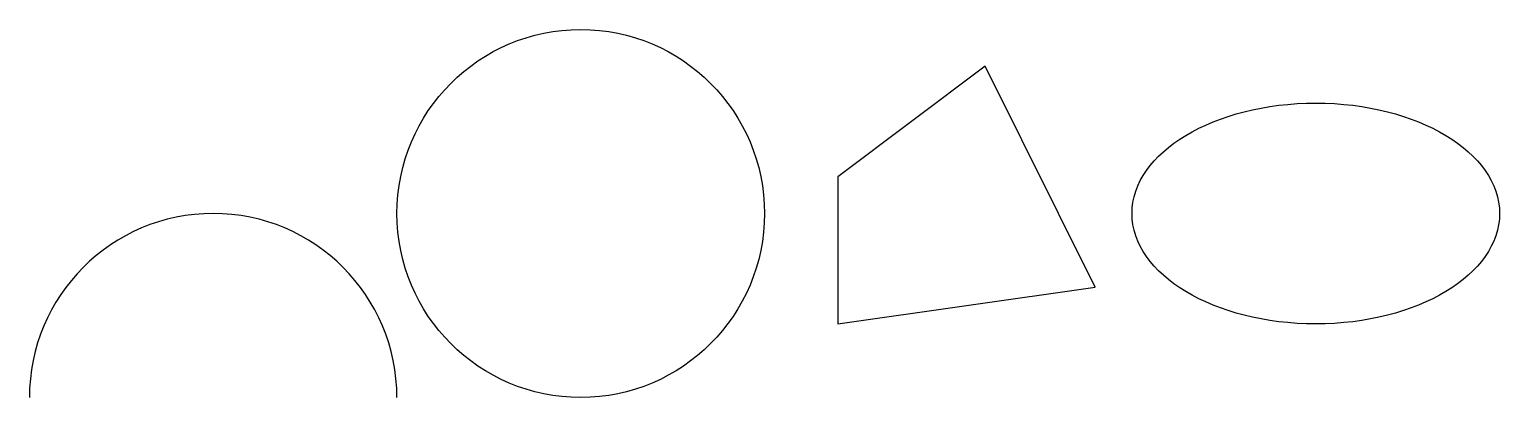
# Model space of a CAD drawing. Header units: millimetres. Extents: x 26 to 426, y 26 to 126.
import ezdxf

# ---------------------------------------------------------------- set-up
doc = ezdxf.new("R2010")
doc.units = ezdxf.units.MM
doc.layers.add('Layer1', color=40, linetype='Continuous')

msp = doc.modelspace()

# ---------------------------------------------------------------- linework, layer by layer
at = {"layer": 'Layer1'}
msp.add_circle((175.88, 75.95), 50, dxfattribs=at)
msp.add_arc((75.88, 25.95), 50, 0, 180, dxfattribs=at)
msp.add_ellipse((375.88, 75.95), major_axis=(-50, 0), ratio=0.6, dxfattribs=at)
msp.add_3dface([(245.88, 45.95), (315.88, 55.95), (285.88, 115.95), (245.88, 85.95)], dxfattribs=at)

doc.saveas('drawing.dxf')
